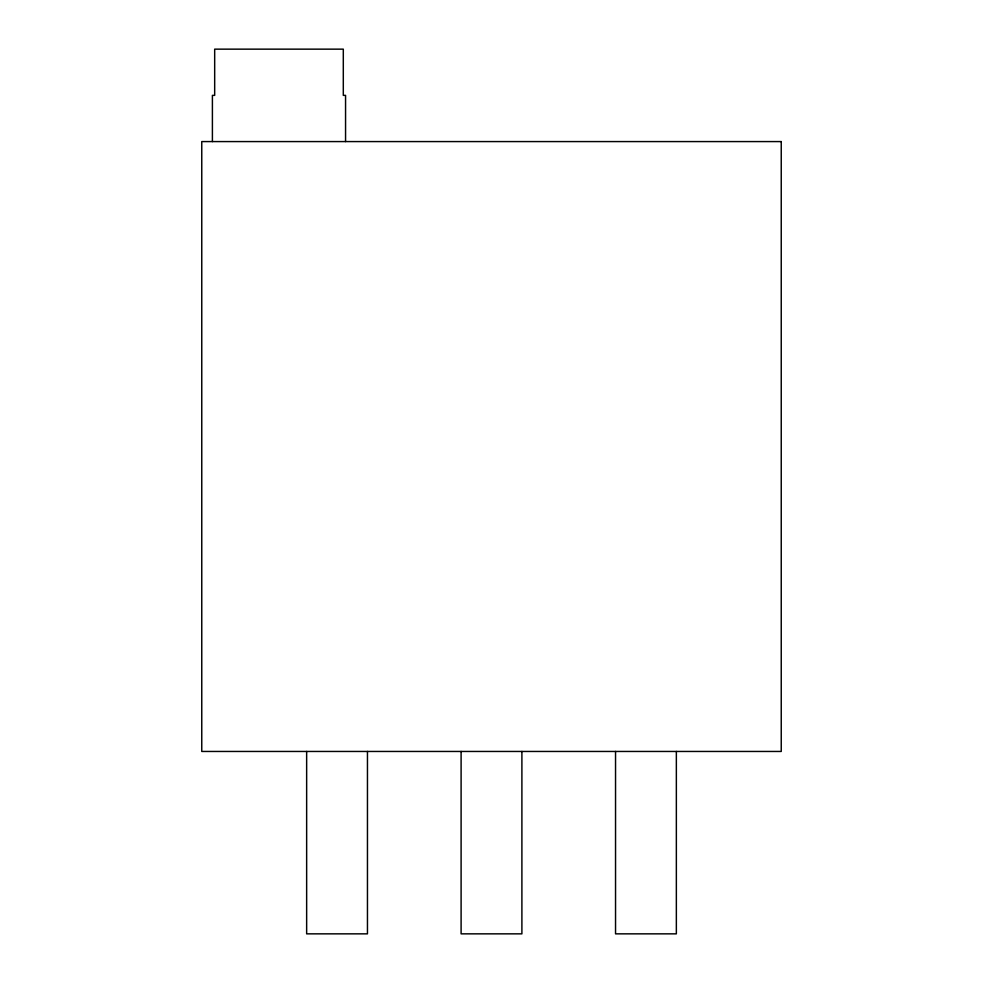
<?xml version="1.0" encoding="UTF-8"?>
<svg xmlns="http://www.w3.org/2000/svg" width="983" height="983" viewBox="0 0 983 983"><rect width="100%" height="100%" fill="white"/><g stroke="black" fill="none" stroke-linecap="round" stroke-linejoin="round"><path stroke-width="1.47" d="M676.353 751.454L676.353 933.85L615.542 933.85L615.542 751.454M521.899 751.454L521.899 933.85L461.101 933.85L461.101 751.454M367.458 751.454L367.458 933.85L306.647 933.85L306.647 751.454M345.561 141.577L345.561 95.363L343.3 95.363L343.3 49.15L214.675 49.15L214.675 95.363L212.402 95.363L212.402 141.577M781.239 141.577L201.761 141.577L201.761 751.454L781.239 751.454L781.239 141.577"/></g></svg>
